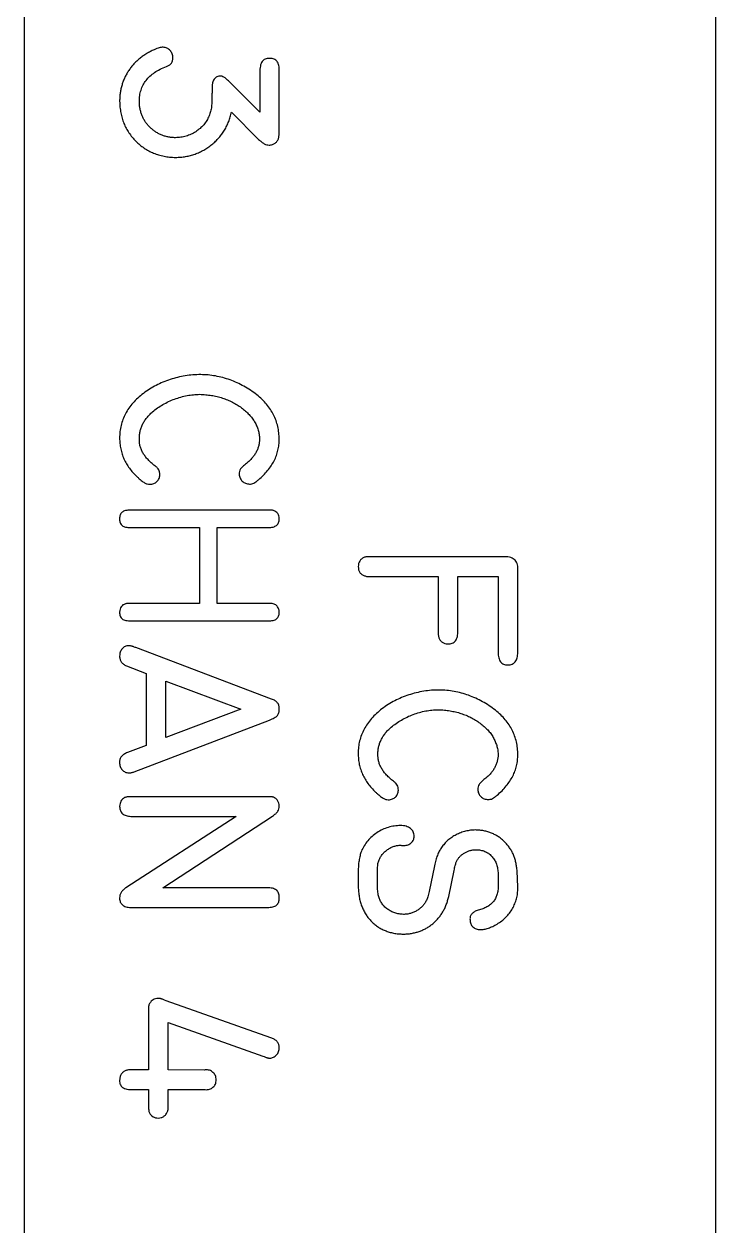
# Model space of a CAD drawing. Header units: inches. Extents: x 118.04 to 118.76, y 248.09 to 252.96.
# Drawn here: x 118.038 to 118.763, y 250.525 to 251.784 of the extents above; entities that cross this region are included whole.
import ezdxf

# ---------------------------------------------------------------- set-up
doc = ezdxf.new("R2010")
doc.units = ezdxf.units.IN
doc.header["$MEASUREMENT"] = 0

msp = doc.modelspace()

# ---------------------------------------------------------------- linework, layer by layer
at = {"color": 7, "linetype": 'Continuous', "lineweight": 25}
for p, q in [((118.0383, 252.9625), (118.0383, 248.0875)), ((118.7633, 248.0875), (118.7633, 252.9625)), ((118.2854, 251.6919), (118.2532, 251.7241)), ((118.2854, 251.7334), (118.2854, 251.6919)), ((118.3057, 251.674), (118.3057, 251.7349)), ((118.2555, 251.6921), (118.2841, 251.6635)), ((118.3057, 251.3494), (118.3057, 251.3494)), ((118.2935, 251.2751), (118.1499, 251.2751)), ((118.1499, 251.2567), (118.2222, 251.2567)), ((118.2222, 251.2567), (118.2222, 251.1773)), ((118.2405, 251.1773), (118.2405, 251.2567)), ((118.2405, 251.2567), (118.2941, 251.2567)), ((118.5417, 251.2262), (118.402, 251.2262)), ((118.5557, 251.1261), (118.5557, 251.2114)), ((118.4019, 251.2055), (118.4722, 251.2055)), ((118.4722, 251.2055), (118.4722, 251.1497)), ((118.4929, 251.1489), (118.4929, 251.2055)), ((118.4929, 251.2055), (118.535, 251.2055)), ((118.535, 251.2055), (118.535, 251.1261)), ((118.2222, 251.1773), (118.1509, 251.1773)), ((118.2951, 251.1773), (118.2405, 251.1773)), ((118.1506, 251.159), (118.2941, 251.159)), ((118.2977, 251.0771), (118.1554, 251.131)), ((118.1455, 251.1118), (118.1663, 251.1038)), ((118.1663, 251.1038), (118.1663, 251.0284)), ((118.187, 251.096), (118.2655, 251.0664)), ((118.187, 251.0367), (118.187, 251.096)), ((118.2655, 251.0664), (118.187, 251.0367)), ((118.1537, 251.0007), (118.2955, 251.0551)), ((118.1663, 251.0284), (118.1468, 251.0211)), ((118.5557, 251.0189), (118.5557, 251.0189)), ((118.2927, 250.9748), (118.1519, 250.9748)), ((118.2606, 250.9542), (118.1451, 250.8794)), ((118.1503, 250.9542), (118.2606, 250.9542)), ((118.1838, 250.8794), (118.2986, 250.9544)), ((118.4345, 250.9236), (118.4365, 250.9236)), ((118.3884, 250.8967), (118.3884, 250.8804)), ((118.4086, 250.8815), (118.4086, 250.8965)), ((118.4684, 250.9025), (118.4627, 250.8755)), ((118.4833, 250.8703), (118.4889, 250.8975)), ((118.5349, 250.8954), (118.5352, 250.8828)), ((118.5557, 250.8805), (118.5549, 250.8967)), ((118.5352, 250.8828), (118.5352, 250.8815)), ((118.5557, 250.879), (118.5557, 250.8805)), ((118.2923, 250.8794), (118.1838, 250.8794)), ((118.1501, 250.8587), (118.2932, 250.8587)), ((118.1873, 250.7609), (118.1854, 250.7617)), ((118.2968, 250.7222), (118.1873, 250.7609)), ((118.1686, 250.7479), (118.1687, 250.6885)), ((118.1893, 250.6885), (118.1893, 250.7381)), ((118.1893, 250.7381), (118.2886, 250.7029)), ((118.2978, 250.7217), (118.2968, 250.7222)), ((118.2886, 250.7029), (118.2899, 250.7024)), ((118.1687, 250.6885), (118.1527, 250.6885)), ((118.2269, 250.6883), (118.1893, 250.6885)), ((118.2282, 250.6885), (118.2269, 250.6883)), ((118.1529, 250.6679), (118.1687, 250.6679)), ((118.1687, 250.6679), (118.1687, 250.6523)), ((118.1893, 250.6513), (118.1893, 250.6679)), ((118.1893, 250.6679), (118.2282, 250.6679))]:
    msp.add_line(p, q, dxfattribs=at)
for points, knots in [([(118.1747, 251.7575), (118.1734, 251.7568), (118.1706, 251.7556), (118.1667, 251.7534), (118.163, 251.751), (118.1595, 251.7484), (118.1563, 251.7456), (118.1533, 251.7426), (118.1506, 251.7393), (118.148, 251.7359), (118.1458, 251.7322), (118.1439, 251.7285), (118.1422, 251.7246), (118.1409, 251.7206), (118.1398, 251.7165), (118.139, 251.7123), (118.1385, 251.7079), (118.1385, 251.7049), (118.1384, 251.7034)], [0, 0, 0, 0, 0.066372, 0.131126, 0.194609, 0.257013, 0.319281, 0.380672, 0.441911, 0.503691, 0.565325, 0.626516, 0.687108, 0.748173, 0.80969, 0.871718, 0.935228, 1, 1, 1, 1]), ([(118.1841, 251.76), (118.1835, 251.76), (118.182, 251.7599), (118.1798, 251.7594), (118.1773, 251.7586), (118.1756, 251.7579), (118.1747, 251.7575)], [0, 0, 0, 0, 0.204989, 0.436088, 0.701761, 1, 1, 1, 1]), ([(118.1942, 251.7489), (118.1942, 251.7497), (118.1941, 251.7511), (118.1935, 251.7532), (118.1926, 251.7551), (118.1913, 251.7568), (118.1898, 251.7582), (118.1881, 251.7592), (118.1862, 251.7598), (118.1848, 251.7599), (118.1841, 251.76)], [0, 0, 0, 0, 0.134303, 0.264024, 0.388474, 0.515124, 0.637611, 0.756377, 0.874168, 1, 1, 1, 1]), ([(118.1874, 251.7399), (118.1885, 251.7403), (118.1904, 251.7411), (118.1928, 251.7432), (118.1941, 251.746), (118.1942, 251.7479), (118.1942, 251.7489)], [0, 0, 0, 0, 0.277953, 0.519991, 0.751402, 1, 1, 1, 1]), ([(118.2957, 251.7484), (118.2949, 251.7484), (118.2932, 251.7484), (118.291, 251.7477), (118.2891, 251.7467), (118.2876, 251.745), (118.2865, 251.7429), (118.2858, 251.7402), (118.2854, 251.737), (118.2854, 251.7346), (118.2854, 251.7334)], [0, 0, 0, 0, 0.124161, 0.231443, 0.330879, 0.429479, 0.537968, 0.66652, 0.821013, 1, 1, 1, 1]), ([(118.3057, 251.7349), (118.3057, 251.736), (118.3057, 251.738), (118.3053, 251.7408), (118.3045, 251.7432), (118.3035, 251.7452), (118.302, 251.7467), (118.3002, 251.7478), (118.2981, 251.7483), (118.2965, 251.7484), (118.2957, 251.7484)], [0, 0, 0, 0, 0.16639, 0.31094, 0.439521, 0.553244, 0.658404, 0.763967, 0.875408, 1, 1, 1, 1]), ([(118.1591, 251.7032), (118.1592, 251.7053), (118.1593, 251.7093), (118.1607, 251.7152), (118.1629, 251.7206), (118.1661, 251.7255), (118.1702, 251.7298), (118.1751, 251.7338), (118.1809, 251.7372), (118.1852, 251.739), (118.1874, 251.7399)], [0, 0, 0, 0, 0.126271, 0.245064, 0.360896, 0.475828, 0.594996, 0.719956, 0.854168, 1, 1, 1, 1]), ([(118.2368, 251.7256), (118.2365, 251.725), (118.2359, 251.7238), (118.2356, 251.7219), (118.2354, 251.72), (118.2353, 251.7182), (118.2352, 251.716), (118.2353, 251.7144), (118.2353, 251.7135)], [0, 0, 0, 0, 0.147245, 0.337984, 0.460131, 0.611469, 0.789476, 1, 1, 1, 1]), ([(118.2433, 251.7298), (118.2427, 251.7298), (118.2413, 251.7297), (118.2395, 251.7288), (118.2379, 251.7274), (118.2372, 251.7262), (118.2368, 251.7256)], [0, 0, 0, 0, 0.2456975, 0.4791175, 0.7265586, 1, 1, 1, 1]), ([(118.2532, 251.7241), (118.2527, 251.7246), (118.2517, 251.7255), (118.2503, 251.7269), (118.249, 251.7278), (118.2475, 251.7289), (118.2456, 251.7297), (118.2441, 251.7298), (118.2433, 251.7298)], [0, 0, 0, 0, 0.187862, 0.351669, 0.490553, 0.608682, 0.8105, 1, 1, 1, 1]), ([(118.2353, 251.7135), (118.2352, 251.7119), (118.2352, 251.7089), (118.2352, 251.7046), (118.235, 251.701), (118.2347, 251.6972), (118.2339, 251.6928), (118.2328, 251.6897), (118.2322, 251.6881)], [0, 0, 0, 0, 0.189348, 0.35328, 0.493424, 0.608304, 0.807863, 1, 1, 1, 1]), ([(118.1384, 251.7034), (118.1385, 251.7014), (118.1387, 251.6973), (118.1396, 251.6914), (118.141, 251.6857), (118.1428, 251.6803), (118.1452, 251.6752), (118.1481, 251.6704), (118.1515, 251.6658), (118.1553, 251.6616), (118.1595, 251.6578), (118.1641, 251.6543), (118.1689, 251.6515), (118.174, 251.649), (118.1793, 251.6472), (118.185, 251.6458), (118.1909, 251.6449), (118.195, 251.6447), (118.197, 251.6446)], [0, 0, 0, 0, 0.067023, 0.131454, 0.194242, 0.25583, 0.316557, 0.37708, 0.438143, 0.500256, 0.562369, 0.623351, 0.683874, 0.744412, 0.805758, 0.868546, 0.932977, 1, 1, 1, 1]), ([(118.1968, 251.6653), (118.1955, 251.6653), (118.1929, 251.6654), (118.1891, 251.6661), (118.1854, 251.6669), (118.182, 251.6682), (118.1787, 251.6697), (118.1757, 251.6716), (118.1727, 251.6738), (118.17, 251.6763), (118.1675, 251.679), (118.1653, 251.6819), (118.1635, 251.6851), (118.1619, 251.6883), (118.1607, 251.6918), (118.1599, 251.6955), (118.1592, 251.6993), (118.1591, 251.7019), (118.1591, 251.7032)], [0, 0, 0, 0, 0.066789, 0.130527, 0.193412, 0.254536, 0.315268, 0.375678, 0.437317, 0.499634, 0.561993, 0.623142, 0.683756, 0.744487, 0.805983, 0.868868, 0.933211, 1, 1, 1, 1]), ([(118.2322, 251.6881), (118.2314, 251.6865), (118.2299, 251.6832), (118.2266, 251.6787), (118.2227, 251.6748), (118.2183, 251.6715), (118.2134, 251.6687), (118.2081, 251.6668), (118.2025, 251.6655), (118.1987, 251.6653), (118.1968, 251.6653)], [0, 0, 0, 0, 0.123584, 0.245541, 0.367741, 0.492946, 0.619545, 0.743858, 0.870025, 1, 1, 1, 1]), ([(118.197, 251.6446), (118.1988, 251.6447), (118.2024, 251.6448), (118.2076, 251.6455), (118.2126, 251.6466), (118.2175, 251.6481), (118.2221, 251.65), (118.2267, 251.6523), (118.231, 251.655), (118.2351, 251.6581), (118.239, 251.6615), (118.2425, 251.6652), (118.2456, 251.6691), (118.2484, 251.6732), (118.2508, 251.6776), (118.2528, 251.6822), (118.2544, 251.6871), (118.2551, 251.6904), (118.2555, 251.6921)], [0, 0, 0, 0, 0.065593, 0.129867, 0.192886, 0.254897, 0.316454, 0.378424, 0.440861, 0.504219, 0.567677, 0.629763, 0.690927, 0.751355, 0.812161, 0.873825, 0.936242, 1, 1, 1, 1]), ([(118.305, 251.6648), (118.3051, 251.6653), (118.3053, 251.6664), (118.3055, 251.6678), (118.3056, 251.6692), (118.3056, 251.6706), (118.3057, 251.6722), (118.3057, 251.6734), (118.3057, 251.674)], [0, 0, 0, 0, 0.174559, 0.3595009, 0.4729642, 0.6174374, 0.7931274, 1, 1, 1, 1]), ([(118.2841, 251.6635), (118.2851, 251.6626), (118.2869, 251.6609), (118.2898, 251.659), (118.2924, 251.6577), (118.2942, 251.6576), (118.295, 251.6575)], [0, 0, 0, 0, 0.31608, 0.583655, 0.807403, 1, 1, 1, 1]), ([(118.295, 251.6575), (118.2956, 251.6575), (118.2968, 251.6576), (118.2985, 251.6581), (118.3, 251.6587), (118.3014, 251.6596), (118.3027, 251.6607), (118.3037, 251.6619), (118.3045, 251.6633), (118.3048, 251.6643), (118.305, 251.6648)], [0, 0, 0, 0, 0.135394, 0.266317, 0.39216, 0.519738, 0.644613, 0.7638, 0.88235, 1, 1, 1, 1]), ([(118.2234, 251.417), (118.2206, 251.417), (118.2152, 251.4169), (118.2071, 251.4158), (118.1991, 251.4143), (118.1914, 251.412), (118.1838, 251.4092), (118.1766, 251.4059), (118.1697, 251.402), (118.1655, 251.3989), (118.1633, 251.3974)], [0, 0, 0, 0, 0.127967, 0.254496, 0.380212, 0.506112, 0.631069, 0.754595, 0.877264, 1, 1, 1, 1]), ([(118.2822, 251.3959), (118.28, 251.3975), (118.2757, 251.4007), (118.2688, 251.4049), (118.2616, 251.4085), (118.2542, 251.4116), (118.2466, 251.414), (118.2389, 251.4157), (118.2312, 251.4168), (118.226, 251.417), (118.2234, 251.417)], [0, 0, 0, 0, 0.1281105, 0.2552889, 0.3812477, 0.5070703, 0.6317398, 0.7553642, 0.877608, 1, 1, 1, 1]), ([(118.1633, 251.3974), (118.1613, 251.3957), (118.1575, 251.3926), (118.1524, 251.3874), (118.148, 251.3819), (118.1445, 251.3761), (118.1417, 251.3701), (118.1398, 251.3638), (118.1386, 251.3573), (118.1385, 251.3529), (118.1384, 251.3506)], [0, 0, 0, 0, 0.139278, 0.27153, 0.397654, 0.519268, 0.638444, 0.757385, 0.876903, 1, 1, 1, 1]), ([(118.1729, 251.378), (118.1746, 251.3794), (118.1781, 251.3822), (118.1837, 251.3857), (118.1897, 251.3889), (118.196, 251.3915), (118.2025, 251.3936), (118.2091, 251.3952), (118.2157, 251.3961), (118.2201, 251.3963), (118.2224, 251.3964)], [0, 0, 0, 0, 0.123417, 0.246338, 0.371618, 0.499274, 0.627214, 0.753073, 0.876687, 1, 1, 1, 1]), ([(118.2224, 251.3964), (118.2245, 251.3963), (118.2286, 251.3961), (118.2346, 251.3953), (118.2405, 251.3942), (118.2461, 251.3926), (118.2515, 251.3906), (118.2566, 251.3883), (118.2615, 251.3855), (118.2661, 251.3824), (118.2703, 251.3789), (118.2741, 251.3753), (118.2773, 251.3715), (118.28, 251.3675), (118.282, 251.3633), (118.2836, 251.359), (118.2847, 251.3545), (118.2849, 251.3514), (118.285, 251.3499)], [0, 0, 0, 0, 0.073666, 0.144796, 0.214161, 0.282131, 0.348705, 0.414322, 0.47981, 0.545603, 0.609672, 0.670699, 0.72834, 0.784109, 0.838291, 0.891681, 0.945306, 1, 1, 1, 1]), ([(118.3057, 251.3494), (118.3056, 251.3516), (118.3054, 251.3561), (118.3043, 251.3627), (118.3024, 251.3689), (118.2999, 251.375), (118.2965, 251.3807), (118.2925, 251.3861), (118.2877, 251.3912), (118.2841, 251.3943), (118.2822, 251.3959)], [0, 0, 0, 0, 0.125974, 0.248273, 0.369161, 0.489316, 0.611013, 0.735673, 0.864409, 1, 1, 1, 1]), ([(118.1591, 251.3494), (118.1591, 251.3507), (118.1591, 251.3534), (118.1598, 251.3574), (118.1608, 251.3612), (118.1624, 251.3649), (118.1643, 251.3684), (118.1668, 251.3718), (118.1696, 251.375), (118.1718, 251.377), (118.1729, 251.378)], [0, 0, 0, 0, 0.123712, 0.244398, 0.364644, 0.484372, 0.606921, 0.731908, 0.862543, 1, 1, 1, 1]), ([(118.1384, 251.3506), (118.1385, 251.3487), (118.1386, 251.3448), (118.1395, 251.3392), (118.1409, 251.3338), (118.1429, 251.3286), (118.1455, 251.3236), (118.1486, 251.3189), (118.1523, 251.3143), (118.1551, 251.3116), (118.1566, 251.3102)], [0, 0, 0, 0, 0.126835, 0.251006, 0.373148, 0.493438, 0.616007, 0.740189, 0.867603, 1, 1, 1, 1]), ([(118.1754, 251.3215), (118.1741, 251.3225), (118.1716, 251.3245), (118.1682, 251.3278), (118.1653, 251.3312), (118.163, 251.3346), (118.1611, 251.3382), (118.1599, 251.3418), (118.1591, 251.3456), (118.1591, 251.3481), (118.1591, 251.3494)], [0, 0, 0, 0, 0.1498637, 0.2898608, 0.4211626, 0.5441775, 0.6617348, 0.7759909, 0.8873686, 1, 1, 1, 1]), ([(118.285, 251.3499), (118.285, 251.3486), (118.2849, 251.3462), (118.2842, 251.3427), (118.2832, 251.3392), (118.2816, 251.3359), (118.2797, 251.3327), (118.2773, 251.3297), (118.2745, 251.3267), (118.2723, 251.3249), (118.2712, 251.324)], [0, 0, 0, 0, 0.1198871, 0.2379505, 0.3556739, 0.4756147, 0.5975274, 0.7246333, 0.858377, 1, 1, 1, 1]), ([(118.284, 251.3069), (118.2857, 251.3084), (118.2891, 251.3114), (118.2935, 251.3164), (118.2973, 251.3214), (118.3004, 251.3267), (118.3028, 251.3321), (118.3044, 251.3377), (118.3055, 251.3435), (118.3056, 251.3474), (118.3057, 251.3494)], [0, 0, 0, 0, 0.140976, 0.274751, 0.402411, 0.525426, 0.644705, 0.762596, 0.880275, 1, 1, 1, 1]), ([(118.1805, 251.3122), (118.1805, 251.3131), (118.1804, 251.3149), (118.1795, 251.3175), (118.1778, 251.3196), (118.1763, 251.3208), (118.1754, 251.3215)], [0, 0, 0, 0, 0.259798, 0.482573, 0.716463, 1, 1, 1, 1]), ([(118.2712, 251.324), (118.2705, 251.3234), (118.2692, 251.3224), (118.2675, 251.3209), (118.2662, 251.3196), (118.2649, 251.3179), (118.2638, 251.3156), (118.2638, 251.3137), (118.2638, 251.3127)], [0, 0, 0, 0, 0.1862, 0.34419, 0.480176, 0.589918, 0.786206, 1, 1, 1, 1]), ([(118.1566, 251.3102), (118.1573, 251.3094), (118.1588, 251.3081), (118.1609, 251.3063), (118.1627, 251.3049), (118.1648, 251.3035), (118.1671, 251.3023), (118.169, 251.3022), (118.1699, 251.3021)], [0, 0, 0, 0, 0.200338, 0.371881, 0.518403, 0.638668, 0.833777, 1, 1, 1, 1]), ([(118.1699, 251.3021), (118.1707, 251.3021), (118.1721, 251.3022), (118.1742, 251.3028), (118.176, 251.3037), (118.1776, 251.3049), (118.1789, 251.3064), (118.1798, 251.3081), (118.1804, 251.3101), (118.1804, 251.3114), (118.1805, 251.3122)], [0, 0, 0, 0, 0.140867, 0.2699122, 0.3923576, 0.5112513, 0.6312442, 0.7497413, 0.8702082, 1, 1, 1, 1]), ([(118.2638, 251.3127), (118.2638, 251.312), (118.2639, 251.3106), (118.2646, 251.3086), (118.2656, 251.3068), (118.2669, 251.3053), (118.2685, 251.304), (118.2704, 251.3031), (118.2724, 251.3025), (118.2738, 251.3024), (118.2745, 251.3023)], [0, 0, 0, 0, 0.128503, 0.250933, 0.372072, 0.496851, 0.620519, 0.743481, 0.867365, 1, 1, 1, 1]), ([(118.2745, 251.3023), (118.2753, 251.3024), (118.2768, 251.3024), (118.2792, 251.3033), (118.2815, 251.3048), (118.2831, 251.3061), (118.284, 251.3069)], [0, 0, 0, 0, 0.217331, 0.424758, 0.675269, 1, 1, 1, 1]), ([(118.1499, 251.2751), (118.149, 251.275), (118.1472, 251.275), (118.1448, 251.2746), (118.1427, 251.2739), (118.141, 251.2729), (118.1398, 251.2715), (118.1389, 251.2699), (118.1384, 251.2679), (118.1384, 251.2665), (118.1384, 251.2657)], [0, 0, 0, 0, 0.162548, 0.30485, 0.431316, 0.542234, 0.647546, 0.754139, 0.870198, 1, 1, 1, 1]), ([(118.2998, 251.2745), (118.2994, 251.2747), (118.2986, 251.2749), (118.2973, 251.275), (118.2956, 251.2751), (118.2943, 251.2751), (118.2935, 251.2751)], [0, 0, 0, 0, 0.195991, 0.38213, 0.624825, 1, 1, 1, 1]), ([(118.3057, 251.266), (118.3056, 251.267), (118.3054, 251.2689), (118.3042, 251.2715), (118.3023, 251.2735), (118.3006, 251.2742), (118.2998, 251.2745)], [0, 0, 0, 0, 0.275603, 0.514811, 0.74911, 1, 1, 1, 1]), ([(118.1384, 251.2657), (118.1384, 251.265), (118.1384, 251.2637), (118.1389, 251.2618), (118.1398, 251.2601), (118.1411, 251.2588), (118.1427, 251.2578), (118.1448, 251.2572), (118.1472, 251.2568), (118.149, 251.2567), (118.1499, 251.2567)], [0, 0, 0, 0, 0.127384, 0.240951, 0.347211, 0.452502, 0.563896, 0.691499, 0.835879, 1, 1, 1, 1]), ([(118.2941, 251.2567), (118.295, 251.2568), (118.2967, 251.2568), (118.2991, 251.2572), (118.3012, 251.258), (118.3028, 251.259), (118.3042, 251.2604), (118.3051, 251.262), (118.3056, 251.2639), (118.3056, 251.2653), (118.3057, 251.266)], [0, 0, 0, 0, 0.161263, 0.305132, 0.431394, 0.545061, 0.651217, 0.75975, 0.873174, 1, 1, 1, 1]), ([(118.3943, 251.2254), (118.3934, 251.2249), (118.3918, 251.224), (118.3899, 251.2217), (118.3887, 251.2189), (118.3885, 251.2169), (118.3884, 251.2159)], [0, 0, 0, 0, 0.250903, 0.48689, 0.729329, 1, 1, 1, 1]), ([(118.402, 251.2262), (118.401, 251.2262), (118.3993, 251.2261), (118.3972, 251.2261), (118.3957, 251.2259), (118.3948, 251.2256), (118.3943, 251.2254)], [0, 0, 0, 0, 0.3837951, 0.6325965, 0.8130639, 1, 1, 1, 1]), ([(118.5557, 251.2114), (118.5558, 251.2126), (118.5559, 251.2147), (118.5554, 251.2178), (118.5544, 251.2204), (118.5529, 251.2226), (118.5508, 251.2242), (118.5482, 251.2254), (118.5451, 251.2261), (118.5429, 251.2261), (118.5417, 251.2262)], [0, 0, 0, 0, 0.144577, 0.272826, 0.385389, 0.493818, 0.602537, 0.718646, 0.850117, 1, 1, 1, 1]), ([(118.3884, 251.2159), (118.3885, 251.2148), (118.3887, 251.2126), (118.3898, 251.2101), (118.3911, 251.2085), (118.3923, 251.2075), (118.3936, 251.2067), (118.3946, 251.2064), (118.3951, 251.2063)], [0, 0, 0, 0, 0.26078, 0.512489, 0.636112, 0.755303, 0.87614, 1, 1, 1, 1]), ([(118.3951, 251.2063), (118.3955, 251.2061), (118.3963, 251.2058), (118.3977, 251.2055), (118.3996, 251.2055), (118.4011, 251.2055), (118.4019, 251.2055)], [0, 0, 0, 0, 0.188159, 0.368333, 0.619043, 1, 1, 1, 1]), ([(118.1445, 251.1768), (118.1436, 251.1765), (118.1419, 251.1759), (118.1399, 251.1739), (118.1387, 251.1713), (118.1385, 251.1693), (118.1384, 251.1682)], [0, 0, 0, 0, 0.248744, 0.478059, 0.72074, 1, 1, 1, 1]), ([(118.1509, 251.1773), (118.15, 251.1773), (118.1487, 251.1773), (118.1469, 251.1773), (118.1456, 251.1771), (118.1449, 251.1769), (118.1445, 251.1768)], [0, 0, 0, 0, 0.397951, 0.647348, 0.818719, 1, 1, 1, 1]), ([(118.3057, 251.168), (118.3056, 251.1687), (118.3055, 251.1701), (118.305, 251.172), (118.304, 251.1737), (118.3028, 251.1751), (118.3012, 251.1763), (118.2994, 251.1771), (118.2973, 251.1774), (118.2959, 251.1773), (118.2951, 251.1773)], [0, 0, 0, 0, 0.13216, 0.252648, 0.371311, 0.491779, 0.611926, 0.732755, 0.859457, 1, 1, 1, 1]), ([(118.1384, 251.1682), (118.1384, 251.1675), (118.1385, 251.166), (118.1389, 251.164), (118.1398, 251.1623), (118.1411, 251.161), (118.1429, 251.16), (118.1451, 251.1594), (118.1477, 251.159), (118.1496, 251.159), (118.1506, 251.159)], [0, 0, 0, 0, 0.128851, 0.242222, 0.34632, 0.445918, 0.553771, 0.677727, 0.826395, 1, 1, 1, 1]), ([(118.2941, 251.159), (118.295, 251.159), (118.2967, 251.159), (118.2992, 251.1594), (118.3012, 251.1601), (118.303, 251.161), (118.3042, 251.1624), (118.3051, 251.164), (118.3057, 251.1659), (118.3057, 251.1673), (118.3057, 251.168)], [0, 0, 0, 0, 0.163459, 0.307206, 0.43425, 0.54884, 0.65367, 0.759464, 0.873083, 1, 1, 1, 1]), ([(118.4722, 251.1497), (118.4722, 251.1487), (118.4722, 251.1469), (118.4723, 251.1445), (118.4726, 251.1428), (118.4728, 251.1419), (118.4729, 251.1414)], [0, 0, 0, 0, 0.380273, 0.645893, 0.834543, 1, 1, 1, 1]), ([(118.4824, 251.1349), (118.4832, 251.1349), (118.4848, 251.1349), (118.487, 251.1355), (118.4889, 251.1366), (118.4905, 251.1382), (118.4916, 251.1403), (118.4924, 251.1428), (118.4928, 251.1457), (118.4929, 251.1478), (118.4929, 251.1489)], [0, 0, 0, 0, 0.124678, 0.235438, 0.340623, 0.446501, 0.558822, 0.687748, 0.833953, 1, 1, 1, 1]), ([(118.148, 251.133), (118.1473, 251.1329), (118.146, 251.1328), (118.1441, 251.1322), (118.1424, 251.1311), (118.141, 251.1298), (118.1399, 251.1281), (118.139, 251.1263), (118.1385, 251.1243), (118.1385, 251.1229), (118.1384, 251.1222)], [0, 0, 0, 0, 0.127972, 0.249873, 0.368135, 0.490036, 0.615246, 0.737041, 0.865734, 1, 1, 1, 1]), ([(118.1554, 251.131), (118.1549, 251.1312), (118.1539, 251.1315), (118.1526, 251.132), (118.1516, 251.1323), (118.1505, 251.1327), (118.1493, 251.1329), (118.1484, 251.133), (118.148, 251.133)], [0, 0, 0, 0, 0.2188741, 0.3938746, 0.5406801, 0.6488911, 0.8263227, 1, 1, 1, 1]), ([(118.4729, 251.1414), (118.4734, 251.1404), (118.4742, 251.1386), (118.4764, 251.1365), (118.4792, 251.1352), (118.4813, 251.135), (118.4824, 251.1349)], [0, 0, 0, 0, 0.254748, 0.489697, 0.729831, 1, 1, 1, 1]), ([(118.1384, 251.1222), (118.1384, 251.1216), (118.1384, 251.1205), (118.1388, 251.1188), (118.1393, 251.1173), (118.1401, 251.116), (118.1411, 251.1147), (118.1424, 251.1136), (118.1438, 251.1126), (118.1449, 251.1121), (118.1455, 251.1118)], [0, 0, 0, 0, 0.130371, 0.252246, 0.37072, 0.486173, 0.603992, 0.72704, 0.858003, 1, 1, 1, 1]), ([(118.535, 251.1261), (118.535, 251.125), (118.535, 251.1231), (118.5356, 251.1204), (118.5363, 251.118), (118.5375, 251.1161), (118.539, 251.1146), (118.5408, 251.1136), (118.543, 251.1128), (118.5445, 251.1128), (118.5453, 251.1128)], [0, 0, 0, 0, 0.1624536, 0.3050075, 0.4313173, 0.5442859, 0.652707, 0.7595302, 0.8726731, 1, 1, 1, 1]), ([(118.5453, 251.1128), (118.5461, 251.1128), (118.5477, 251.1129), (118.5498, 251.1136), (118.5516, 251.1147), (118.5531, 251.1162), (118.5543, 251.1181), (118.555, 251.1204), (118.5555, 251.1231), (118.5556, 251.125), (118.5557, 251.1261)], [0, 0, 0, 0, 0.1247812, 0.2394606, 0.3481377, 0.4561087, 0.5700231, 0.6973905, 0.8392629, 1, 1, 1, 1]), ([(118.4734, 251.0865), (118.4706, 251.0865), (118.4652, 251.0864), (118.4571, 251.0853), (118.4491, 251.0838), (118.4414, 251.0815), (118.4338, 251.0787), (118.4266, 251.0754), (118.4197, 251.0715), (118.4155, 251.0684), (118.4133, 251.0669)], [0, 0, 0, 0, 0.127967, 0.254496, 0.380212, 0.506112, 0.631069, 0.754595, 0.877264, 1, 1, 1, 1]), ([(118.5322, 251.0654), (118.53, 251.067), (118.5257, 251.0702), (118.5188, 251.0744), (118.5116, 251.078), (118.5042, 251.0811), (118.4966, 251.0835), (118.4889, 251.0852), (118.4812, 251.0863), (118.476, 251.0865), (118.4734, 251.0865)], [0, 0, 0, 0, 0.1281105, 0.2552889, 0.3812477, 0.5070703, 0.6317398, 0.7553642, 0.877608, 1, 1, 1, 1]), ([(118.3057, 251.0669), (118.3057, 251.0674), (118.3057, 251.0685), (118.3054, 251.0701), (118.3048, 251.0716), (118.304, 251.073), (118.3028, 251.0742), (118.3014, 251.0754), (118.2997, 251.0763), (118.2984, 251.0769), (118.2977, 251.0771)], [0, 0, 0, 0, 0.1216, 0.234761, 0.346222, 0.458938, 0.577979, 0.706875, 0.847112, 1, 1, 1, 1]), ([(118.2955, 251.0551), (118.2964, 251.0554), (118.2982, 251.0561), (118.3004, 251.0574), (118.3023, 251.0585), (118.3037, 251.0598), (118.3047, 251.0613), (118.3053, 251.063), (118.3057, 251.0648), (118.3057, 251.0662), (118.3057, 251.0669)], [0, 0, 0, 0, 0.17756, 0.330545, 0.458567, 0.565864, 0.664258, 0.767056, 0.878117, 1, 1, 1, 1]), ([(118.4133, 251.0669), (118.4113, 251.0652), (118.4075, 251.0621), (118.4024, 251.0569), (118.398, 251.0514), (118.3945, 251.0456), (118.3917, 251.0396), (118.3898, 251.0333), (118.3886, 251.0268), (118.3885, 251.0224), (118.3884, 251.0201)], [0, 0, 0, 0, 0.139278, 0.27153, 0.397654, 0.519268, 0.638444, 0.757385, 0.876903, 1, 1, 1, 1]), ([(118.4229, 251.0475), (118.4246, 251.0489), (118.4281, 251.0517), (118.4337, 251.0552), (118.4397, 251.0584), (118.446, 251.061), (118.4525, 251.0631), (118.4591, 251.0647), (118.4657, 251.0656), (118.4701, 251.0658), (118.4724, 251.0659)], [0, 0, 0, 0, 0.123417, 0.246338, 0.371618, 0.499274, 0.627214, 0.753073, 0.876687, 1, 1, 1, 1]), ([(118.4724, 251.0659), (118.4745, 251.0658), (118.4786, 251.0656), (118.4846, 251.0648), (118.4905, 251.0637), (118.4961, 251.0621), (118.5015, 251.0601), (118.5066, 251.0578), (118.5115, 251.055), (118.5161, 251.0519), (118.5203, 251.0484), (118.5241, 251.0448), (118.5273, 251.041), (118.53, 251.037), (118.532, 251.0328), (118.5336, 251.0285), (118.5347, 251.024), (118.5349, 251.0209), (118.535, 251.0194)], [0, 0, 0, 0, 0.073666, 0.144796, 0.214161, 0.282131, 0.348705, 0.414322, 0.47981, 0.545603, 0.609672, 0.670699, 0.72834, 0.784109, 0.838291, 0.891681, 0.945306, 1, 1, 1, 1]), ([(118.5557, 251.0189), (118.5556, 251.0211), (118.5554, 251.0256), (118.5543, 251.0322), (118.5524, 251.0384), (118.5499, 251.0445), (118.5465, 251.0502), (118.5425, 251.0556), (118.5377, 251.0607), (118.5341, 251.0638), (118.5322, 251.0654)], [0, 0, 0, 0, 0.125974, 0.248273, 0.369161, 0.489316, 0.611013, 0.735673, 0.864409, 1, 1, 1, 1]), ([(118.4091, 251.0189), (118.4091, 251.0202), (118.4091, 251.0229), (118.4098, 251.0269), (118.4108, 251.0307), (118.4124, 251.0344), (118.4143, 251.0379), (118.4168, 251.0413), (118.4196, 251.0445), (118.4218, 251.0465), (118.4229, 251.0475)], [0, 0, 0, 0, 0.123712, 0.244398, 0.364644, 0.484372, 0.606921, 0.731908, 0.862543, 1, 1, 1, 1]), ([(118.1468, 251.0211), (118.146, 251.0208), (118.1447, 251.0203), (118.143, 251.0192), (118.1414, 251.0181), (118.1403, 251.0168), (118.1393, 251.0154), (118.1387, 251.0139), (118.1384, 251.0123), (118.1384, 251.0111), (118.1384, 251.0106)], [0, 0, 0, 0, 0.156558, 0.295639, 0.424285, 0.542978, 0.656822, 0.767909, 0.879838, 1, 1, 1, 1]), ([(118.3884, 251.0201), (118.3885, 251.0182), (118.3886, 251.0143), (118.3895, 251.0087), (118.3909, 251.0033), (118.3929, 250.9981), (118.3955, 250.9931), (118.3986, 250.9884), (118.4023, 250.9838), (118.4051, 250.9811), (118.4066, 250.9797)], [0, 0, 0, 0, 0.126835, 0.251006, 0.373148, 0.493438, 0.616007, 0.740189, 0.867603, 1, 1, 1, 1]), ([(118.4254, 250.991), (118.4241, 250.992), (118.4216, 250.994), (118.4182, 250.9973), (118.4153, 251.0007), (118.413, 251.0041), (118.4111, 251.0077), (118.4099, 251.0113), (118.4091, 251.0151), (118.4091, 251.0176), (118.4091, 251.0189)], [0, 0, 0, 0, 0.1498637, 0.2898608, 0.4211626, 0.5441775, 0.6617348, 0.7759909, 0.8873686, 1, 1, 1, 1]), ([(118.535, 251.0194), (118.535, 251.0181), (118.5349, 251.0157), (118.5342, 251.0122), (118.5332, 251.0087), (118.5316, 251.0054), (118.5297, 251.0022), (118.5273, 250.9992), (118.5245, 250.9962), (118.5223, 250.9944), (118.5212, 250.9935)], [0, 0, 0, 0, 0.1198871, 0.2379505, 0.3556739, 0.4756147, 0.5975274, 0.7246333, 0.858377, 1, 1, 1, 1]), ([(118.534, 250.9764), (118.5357, 250.9779), (118.5391, 250.9809), (118.5435, 250.9859), (118.5473, 250.9909), (118.5504, 250.9962), (118.5528, 251.0016), (118.5544, 251.0072), (118.5555, 251.013), (118.5556, 251.0169), (118.5557, 251.0189)], [0, 0, 0, 0, 0.140976, 0.274751, 0.402411, 0.525426, 0.644705, 0.762596, 0.880275, 1, 1, 1, 1]), ([(118.1384, 251.0106), (118.1384, 251.0098), (118.1385, 251.0084), (118.1391, 251.0064), (118.1399, 251.0046), (118.1411, 251.0029), (118.1425, 251.0016), (118.1442, 251.0005), (118.146, 250.9999), (118.1473, 250.9998), (118.148, 250.9997)], [0, 0, 0, 0, 0.134406, 0.263812, 0.388741, 0.514081, 0.63611, 0.756416, 0.874147, 1, 1, 1, 1]), ([(118.148, 250.9997), (118.1484, 250.9998), (118.1494, 250.9998), (118.1508, 251), (118.1523, 251.0003), (118.1533, 251.0006), (118.1537, 251.0007)], [0, 0, 0, 0, 0.225997, 0.491418, 0.766256, 1, 1, 1, 1]), ([(118.5212, 250.9935), (118.5205, 250.9929), (118.5192, 250.9919), (118.5175, 250.9904), (118.5162, 250.9891), (118.5149, 250.9874), (118.5138, 250.9851), (118.5138, 250.9832), (118.5138, 250.9822)], [0, 0, 0, 0, 0.1862, 0.34419, 0.480176, 0.589918, 0.786206, 1, 1, 1, 1]), ([(118.4199, 250.9716), (118.4207, 250.9716), (118.4221, 250.9717), (118.4242, 250.9723), (118.426, 250.9732), (118.4276, 250.9744), (118.4289, 250.9759), (118.4298, 250.9776), (118.4304, 250.9796), (118.4304, 250.9809), (118.4305, 250.9817)], [0, 0, 0, 0, 0.140867, 0.2699122, 0.3923576, 0.5112513, 0.6312442, 0.7497413, 0.8702082, 1, 1, 1, 1]), ([(118.4305, 250.9817), (118.4305, 250.9826), (118.4304, 250.9844), (118.4295, 250.987), (118.4278, 250.9891), (118.4263, 250.9903), (118.4254, 250.991)], [0, 0, 0, 0, 0.259798, 0.482573, 0.716463, 1, 1, 1, 1]), ([(118.5138, 250.9822), (118.5138, 250.9815), (118.5139, 250.9801), (118.5146, 250.9781), (118.5156, 250.9763), (118.5169, 250.9748), (118.5185, 250.9735), (118.5204, 250.9726), (118.5224, 250.972), (118.5238, 250.9719), (118.5245, 250.9718)], [0, 0, 0, 0, 0.128503, 0.250933, 0.372072, 0.496851, 0.620519, 0.743481, 0.867365, 1, 1, 1, 1]), ([(118.1435, 250.9738), (118.1428, 250.9733), (118.1413, 250.9723), (118.1397, 250.9701), (118.1387, 250.9675), (118.1385, 250.9656), (118.1384, 250.9646)], [0, 0, 0, 0, 0.247683, 0.484068, 0.729372, 1, 1, 1, 1]), ([(118.1519, 250.9748), (118.1508, 250.9748), (118.149, 250.9748), (118.1466, 250.9747), (118.1449, 250.9743), (118.144, 250.974), (118.1435, 250.9738)], [0, 0, 0, 0, 0.379113, 0.640589, 0.832457, 1, 1, 1, 1]), ([(118.2996, 250.9743), (118.2992, 250.9744), (118.2984, 250.9746), (118.2971, 250.9748), (118.2952, 250.9748), (118.2936, 250.9748), (118.2927, 250.9748)], [0, 0, 0, 0, 0.16399, 0.339564, 0.598586, 1, 1, 1, 1]), ([(118.3057, 250.9651), (118.3056, 250.9661), (118.3054, 250.9681), (118.304, 250.9708), (118.3022, 250.9732), (118.3004, 250.9739), (118.2996, 250.9743)], [0, 0, 0, 0, 0.257226, 0.515442, 0.763924, 1, 1, 1, 1]), ([(118.4066, 250.9797), (118.4073, 250.9789), (118.4088, 250.9776), (118.4109, 250.9758), (118.4127, 250.9744), (118.4148, 250.973), (118.4171, 250.9718), (118.419, 250.9717), (118.4199, 250.9716)], [0, 0, 0, 0, 0.200338, 0.371881, 0.518403, 0.638668, 0.833777, 1, 1, 1, 1]), ([(118.5245, 250.9718), (118.5253, 250.9719), (118.5268, 250.9719), (118.5292, 250.9728), (118.5315, 250.9743), (118.5331, 250.9756), (118.534, 250.9764)], [0, 0, 0, 0, 0.217331, 0.424758, 0.675269, 1, 1, 1, 1]), ([(118.1384, 250.9646), (118.1385, 250.9638), (118.1385, 250.9623), (118.1391, 250.9602), (118.1401, 250.9584), (118.1414, 250.9569), (118.1432, 250.9557), (118.1452, 250.9549), (118.1477, 250.9543), (118.1494, 250.9542), (118.1503, 250.9542)], [0, 0, 0, 0, 0.132282, 0.252257, 0.362882, 0.471937, 0.585493, 0.708175, 0.845335, 1, 1, 1, 1]), ([(118.2986, 250.9544), (118.2992, 250.9548), (118.3004, 250.9557), (118.3019, 250.9569), (118.3032, 250.9582), (118.3044, 250.9599), (118.3055, 250.9621), (118.3056, 250.9641), (118.3057, 250.9651)], [0, 0, 0, 0, 0.167902, 0.319224, 0.450889, 0.566381, 0.780093, 1, 1, 1, 1]), ([(118.4327, 250.9446), (118.4305, 250.9444), (118.4262, 250.9442), (118.4198, 250.9428), (118.4137, 250.9404), (118.408, 250.9372), (118.4028, 250.9333), (118.3983, 250.9287), (118.3945, 250.9235), (118.3926, 250.9196), (118.3917, 250.9176)], [0, 0, 0, 0, 0.127241, 0.252168, 0.376156, 0.50286, 0.628406, 0.751767, 0.874665, 1, 1, 1, 1]), ([(118.4471, 250.9334), (118.447, 250.9342), (118.4469, 250.9357), (118.4461, 250.938), (118.4449, 250.9399), (118.4431, 250.9416), (118.441, 250.9429), (118.4385, 250.9439), (118.4357, 250.9444), (118.4338, 250.9445), (118.4327, 250.9446)], [0, 0, 0, 0, 0.118909, 0.232606, 0.342759, 0.45914, 0.581235, 0.710433, 0.847594, 1, 1, 1, 1]), ([(118.4365, 250.9236), (118.4373, 250.9237), (118.4387, 250.9238), (118.4407, 250.9243), (118.4425, 250.9252), (118.4441, 250.9264), (118.4454, 250.9279), (118.4463, 250.9295), (118.4469, 250.9314), (118.447, 250.9327), (118.4471, 250.9334)], [0, 0, 0, 0, 0.137986, 0.267252, 0.391526, 0.514982, 0.636041, 0.754414, 0.873986, 1, 1, 1, 1]), ([(118.5114, 250.9399), (118.5096, 250.9398), (118.5061, 250.9397), (118.5009, 250.9387), (118.4958, 250.9371), (118.491, 250.935), (118.4864, 250.9323), (118.4823, 250.9292), (118.4787, 250.9256), (118.4767, 250.9228), (118.4757, 250.9215)], [0, 0, 0, 0, 0.127451, 0.254033, 0.379918, 0.507431, 0.633941, 0.756921, 0.878241, 1, 1, 1, 1]), ([(118.5549, 250.8967), (118.5548, 250.8983), (118.5545, 250.9013), (118.5537, 250.9057), (118.5526, 250.9099), (118.5511, 250.9139), (118.5493, 250.9177), (118.5471, 250.9212), (118.5446, 250.9245), (118.5418, 250.9276), (118.5387, 250.9304), (118.5354, 250.9329), (118.5319, 250.9349), (118.5282, 250.9367), (118.5242, 250.938), (118.5201, 250.9391), (118.5158, 250.9397), (118.5129, 250.9398), (118.5114, 250.9399)], [0, 0, 0, 0, 0.067885, 0.133771, 0.198097, 0.2603, 0.321638, 0.382742, 0.443601, 0.505405, 0.566849, 0.627389, 0.687202, 0.747595, 0.808248, 0.870097, 0.933966, 1, 1, 1, 1]), ([(118.3917, 250.9176), (118.3912, 250.9161), (118.3902, 250.9128), (118.3892, 250.9077), (118.3885, 250.9022), (118.3885, 250.8985), (118.3884, 250.8967)], [0, 0, 0, 0, 0.229679, 0.479398, 0.739657, 1, 1, 1, 1]), ([(118.4096, 250.9067), (118.4101, 250.9079), (118.4109, 250.9102), (118.4129, 250.9134), (118.4154, 250.9163), (118.4183, 250.9189), (118.4216, 250.921), (118.425, 250.9226), (118.4286, 250.9236), (118.431, 250.9238), (118.4322, 250.9239)], [0, 0, 0, 0, 0.123908, 0.246826, 0.372594, 0.502558, 0.632404, 0.757126, 0.878614, 1, 1, 1, 1]), ([(118.4322, 250.9239), (118.4325, 250.9239), (118.4333, 250.9239), (118.434, 250.9237), (118.4345, 250.9236)], [0, 0, 0, 0, 0.336593, 1, 1, 1, 1]), ([(118.4757, 250.9215), (118.4749, 250.9202), (118.4732, 250.9176), (118.4713, 250.9132), (118.4696, 250.9081), (118.4688, 250.9044), (118.4684, 250.9025)], [0, 0, 0, 0, 0.21448, 0.452203, 0.711738, 1, 1, 1, 1]), ([(118.4912, 250.9063), (118.4916, 250.9072), (118.4925, 250.9091), (118.4945, 250.9116), (118.4967, 250.9138), (118.4993, 250.9157), (118.5022, 250.9172), (118.5052, 250.9184), (118.5085, 250.9191), (118.5107, 250.9192), (118.5119, 250.9192)], [0, 0, 0, 0, 0.122761, 0.242376, 0.363774, 0.488756, 0.614663, 0.740663, 0.867354, 1, 1, 1, 1]), ([(118.5119, 250.9192), (118.5135, 250.9192), (118.5166, 250.919), (118.521, 250.9176), (118.5249, 250.9156), (118.5282, 250.9126), (118.5311, 250.9091), (118.5331, 250.905), (118.5345, 250.9004), (118.5348, 250.8971), (118.5349, 250.8954)], [0, 0, 0, 0, 0.129639, 0.250847, 0.369368, 0.488786, 0.609364, 0.731798, 0.861119, 1, 1, 1, 1]), ([(118.4086, 250.8965), (118.4086, 250.8975), (118.4086, 250.8995), (118.4088, 250.9022), (118.4091, 250.9046), (118.4094, 250.9061), (118.4096, 250.9067)], [0, 0, 0, 0, 0.302236, 0.570237, 0.801137, 1, 1, 1, 1]), ([(118.4889, 250.8975), (118.4891, 250.8984), (118.4894, 250.9001), (118.4899, 250.9024), (118.4905, 250.9045), (118.491, 250.9057), (118.4912, 250.9063)], [0, 0, 0, 0, 0.300167, 0.571437, 0.801011, 1, 1, 1, 1]), ([(118.3884, 250.8804), (118.3885, 250.8786), (118.3887, 250.8751), (118.3894, 250.8699), (118.3904, 250.865), (118.3919, 250.8605), (118.3938, 250.8561), (118.396, 250.852), (118.3986, 250.8482), (118.4016, 250.8447), (118.405, 250.8415), (118.4086, 250.8387), (118.4124, 250.8363), (118.4166, 250.8344), (118.4209, 250.8329), (118.4256, 250.8317), (118.4304, 250.831), (118.4338, 250.8309), (118.4355, 250.8308)], [0, 0, 0, 0, 0.070616, 0.138211, 0.202884, 0.265837, 0.327347, 0.387939, 0.448036, 0.508689, 0.569175, 0.628095, 0.68717, 0.746469, 0.806424, 0.868534, 0.932903, 1, 1, 1, 1]), ([(118.4096, 250.871), (118.4095, 250.8717), (118.4092, 250.8734), (118.4089, 250.8761), (118.4086, 250.8789), (118.4086, 250.8807), (118.4086, 250.8815)], [0, 0, 0, 0, 0.216083, 0.493079, 0.776246, 1, 1, 1, 1]), ([(118.5352, 250.8815), (118.5351, 250.8799), (118.535, 250.8767), (118.534, 250.8721), (118.5323, 250.8681), (118.53, 250.8645), (118.5269, 250.8616), (118.5233, 250.8591), (118.519, 250.8571), (118.5158, 250.8563), (118.5141, 250.8559)], [0, 0, 0, 0, 0.137505, 0.263667, 0.381605, 0.49561, 0.610884, 0.731003, 0.859463, 1, 1, 1, 1]), ([(118.1451, 250.8794), (118.144, 250.8786), (118.1421, 250.8772), (118.1399, 250.8745), (118.1386, 250.8717), (118.1385, 250.8697), (118.1384, 250.8687)], [0, 0, 0, 0, 0.291838, 0.542998, 0.775187, 1, 1, 1, 1]), ([(118.1384, 250.8687), (118.1384, 250.8679), (118.1385, 250.8665), (118.1391, 250.8644), (118.14, 250.8627), (118.1413, 250.8613), (118.143, 250.8602), (118.1451, 250.8594), (118.1475, 250.8589), (118.1492, 250.8588), (118.1501, 250.8587)], [0, 0, 0, 0, 0.129823, 0.246796, 0.357906, 0.465733, 0.578613, 0.704189, 0.842964, 1, 1, 1, 1]), ([(118.3057, 250.8689), (118.3057, 250.8698), (118.3056, 250.8714), (118.3051, 250.8737), (118.3041, 250.8756), (118.3027, 250.8771), (118.3008, 250.8782), (118.2984, 250.8789), (118.2955, 250.8793), (118.2934, 250.8794), (118.2923, 250.8794)], [0, 0, 0, 0, 0.130999, 0.246717, 0.350533, 0.449564, 0.555403, 0.679484, 0.826682, 1, 1, 1, 1]), ([(118.2932, 250.8587), (118.2942, 250.8588), (118.2961, 250.8588), (118.2988, 250.8592), (118.301, 250.86), (118.3029, 250.8611), (118.3042, 250.8626), (118.3052, 250.8644), (118.3057, 250.8666), (118.3057, 250.8681), (118.3057, 250.8689)], [0, 0, 0, 0, 0.1622486, 0.3049714, 0.4299266, 0.5422665, 0.6474895, 0.7542277, 0.8708915, 1, 1, 1, 1]), ([(118.4357, 250.8515), (118.4342, 250.8516), (118.4312, 250.8518), (118.4268, 250.8528), (118.4227, 250.8546), (118.4189, 250.857), (118.4156, 250.8598), (118.413, 250.8632), (118.4108, 250.8669), (118.41, 250.8696), (118.4096, 250.871)], [0, 0, 0, 0, 0.131516, 0.258785, 0.384445, 0.511879, 0.637779, 0.759, 0.878091, 1, 1, 1, 1]), ([(118.4355, 250.8308), (118.437, 250.8309), (118.4399, 250.8309), (118.4442, 250.8315), (118.4483, 250.8324), (118.4523, 250.8335), (118.4561, 250.8351), (118.4597, 250.8369), (118.4632, 250.8391), (118.4665, 250.8416), (118.4695, 250.8443), (118.4723, 250.8473), (118.4748, 250.8506), (118.4771, 250.8541), (118.4791, 250.8578), (118.4808, 250.8617), (118.4822, 250.8659), (118.4829, 250.8688), (118.4833, 250.8703)], [0, 0, 0, 0, 0.0659948, 0.1302618, 0.1926762, 0.254053, 0.3141514, 0.3745575, 0.4352648, 0.4962097, 0.5574126, 0.6181872, 0.6790314, 0.7407757, 0.8031316, 0.8667687, 0.9323776, 1, 1, 1, 1]), ([(118.4627, 250.8755), (118.4625, 250.8745), (118.4621, 250.8726), (118.4614, 250.8701), (118.4607, 250.8679), (118.4601, 250.8666), (118.4599, 250.866)], [0, 0, 0, 0, 0.304908, 0.569669, 0.801345, 1, 1, 1, 1]), ([(118.5339, 250.8413), (118.5356, 250.8424), (118.5389, 250.8445), (118.5432, 250.8484), (118.547, 250.8527), (118.5501, 250.8575), (118.5526, 250.8626), (118.5544, 250.8679), (118.5555, 250.8734), (118.5556, 250.8771), (118.5557, 250.879)], [0, 0, 0, 0, 0.131003, 0.257622, 0.382066, 0.507094, 0.631272, 0.753387, 0.87528, 1, 1, 1, 1]), ([(118.4599, 250.866), (118.4593, 250.8649), (118.4581, 250.8628), (118.4558, 250.86), (118.4531, 250.8576), (118.45, 250.8554), (118.4467, 250.8537), (118.4432, 250.8524), (118.4395, 250.8516), (118.437, 250.8515), (118.4357, 250.8515)], [0, 0, 0, 0, 0.122586, 0.243249, 0.366886, 0.493169, 0.620265, 0.745971, 0.871678, 1, 1, 1, 1]), ([(118.5141, 250.8559), (118.5134, 250.8557), (118.5121, 250.8552), (118.5102, 250.8544), (118.5087, 250.8533), (118.5075, 250.8521), (118.5065, 250.8508), (118.5058, 250.8493), (118.5055, 250.8476), (118.5055, 250.8464), (118.5056, 250.8458)], [0, 0, 0, 0, 0.154021, 0.293256, 0.417897, 0.536847, 0.646879, 0.75929, 0.876961, 1, 1, 1, 1]), ([(118.5056, 250.8458), (118.5056, 250.8451), (118.5057, 250.8437), (118.5063, 250.8417), (118.5072, 250.8399), (118.5086, 250.8384), (118.5102, 250.8371), (118.5121, 250.8362), (118.5142, 250.8357), (118.5157, 250.8356), (118.5164, 250.8355)], [0, 0, 0, 0, 0.13088, 0.253124, 0.37161, 0.491676, 0.612369, 0.734709, 0.86264, 1, 1, 1, 1]), ([(118.5164, 250.8355), (118.5178, 250.8356), (118.5206, 250.8358), (118.5249, 250.8371), (118.5295, 250.8388), (118.5324, 250.8405), (118.5339, 250.8413)], [0, 0, 0, 0, 0.214499, 0.459554, 0.724968, 1, 1, 1, 1]), ([(118.1699, 250.7581), (118.1696, 250.7577), (118.1691, 250.7567), (118.1688, 250.7553), (118.1687, 250.7538), (118.1687, 250.7522), (118.1686, 250.7502), (118.1686, 250.7487), (118.1686, 250.7479)], [0, 0, 0, 0, 0.148506, 0.314684, 0.422392, 0.57114, 0.764835, 1, 1, 1, 1]), ([(118.1789, 250.7634), (118.1779, 250.7633), (118.176, 250.7632), (118.1735, 250.7621), (118.1713, 250.7605), (118.1704, 250.7589), (118.1699, 250.7581)], [0, 0, 0, 0, 0.266209, 0.508566, 0.746259, 1, 1, 1, 1]), ([(118.1854, 250.7617), (118.1849, 250.7619), (118.184, 250.7622), (118.1828, 250.7627), (118.1819, 250.763), (118.181, 250.7632), (118.18, 250.7635), (118.1793, 250.7634), (118.1789, 250.7634)], [0, 0, 0, 0, 0.232862, 0.416148, 0.558647, 0.658836, 0.817658, 1, 1, 1, 1]), ([(118.3057, 250.7119), (118.3057, 250.7125), (118.3056, 250.7136), (118.3052, 250.7153), (118.3046, 250.7167), (118.3037, 250.7181), (118.3026, 250.7193), (118.3012, 250.7202), (118.2996, 250.7211), (118.2984, 250.7215), (118.2978, 250.7217)], [0, 0, 0, 0, 0.1307388, 0.2509057, 0.3666532, 0.4818788, 0.5986937, 0.7228377, 0.8550599, 1, 1, 1, 1]), ([(118.2957, 250.7008), (118.2964, 250.7009), (118.2978, 250.701), (118.2997, 250.7017), (118.3014, 250.7028), (118.3028, 250.7042), (118.3041, 250.7058), (118.305, 250.7077), (118.3055, 250.7098), (118.3056, 250.7112), (118.3057, 250.7119)], [0, 0, 0, 0, 0.125006, 0.246893, 0.365474, 0.490813, 0.617515, 0.742364, 0.86864, 1, 1, 1, 1]), ([(118.2899, 250.7024), (118.2904, 250.7022), (118.2913, 250.7019), (118.2925, 250.7015), (118.2934, 250.7012), (118.2941, 250.701), (118.2949, 250.7008), (118.2955, 250.7008), (118.2957, 250.7008)], [0, 0, 0, 0, 0.255978, 0.463119, 0.615092, 0.721541, 0.867704, 1, 1, 1, 1]), ([(118.1448, 250.6878), (118.1439, 250.6873), (118.142, 250.6865), (118.14, 250.684), (118.1387, 250.681), (118.1385, 250.6787), (118.1384, 250.6776)], [0, 0, 0, 0, 0.2318377, 0.4737715, 0.7300339, 1, 1, 1, 1]), ([(118.1527, 250.6885), (118.1517, 250.6885), (118.15, 250.6885), (118.1478, 250.6885), (118.1461, 250.6883), (118.1452, 250.6879), (118.1448, 250.6878)], [0, 0, 0, 0, 0.378963, 0.638611, 0.827248, 1, 1, 1, 1]), ([(118.2396, 250.6781), (118.2395, 250.6789), (118.2394, 250.6804), (118.2388, 250.6825), (118.2378, 250.6844), (118.2363, 250.686), (118.2346, 250.6873), (118.2327, 250.6882), (118.2305, 250.6886), (118.2289, 250.6886), (118.2282, 250.6885)], [0, 0, 0, 0, 0.135188, 0.26017, 0.38048, 0.502063, 0.62324, 0.74355, 0.867657, 1, 1, 1, 1]), ([(118.2282, 250.6679), (118.229, 250.6678), (118.2305, 250.6677), (118.2326, 250.6682), (118.2346, 250.669), (118.2363, 250.6702), (118.2378, 250.6718), (118.2388, 250.6736), (118.2394, 250.6758), (118.2395, 250.6773), (118.2396, 250.6781)], [0, 0, 0, 0, 0.13252, 0.257971, 0.37792, 0.49796, 0.619304, 0.739089, 0.865425, 1, 1, 1, 1]), ([(118.1384, 250.6776), (118.1384, 250.6767), (118.1384, 250.6752), (118.1391, 250.6731), (118.1401, 250.6713), (118.1416, 250.67), (118.1437, 250.669), (118.1463, 250.6683), (118.1494, 250.6679), (118.1517, 250.6679), (118.1529, 250.6679)], [0, 0, 0, 0, 0.119434, 0.225144, 0.323051, 0.420256, 0.529308, 0.659072, 0.815679, 1, 1, 1, 1]), ([(118.1687, 250.6523), (118.1687, 250.6512), (118.1687, 250.6493), (118.1688, 250.6468), (118.1691, 250.645), (118.1695, 250.644), (118.1697, 250.6435)], [0, 0, 0, 0, 0.37258, 0.63382, 0.824774, 1, 1, 1, 1]), ([(118.1697, 250.6435), (118.1702, 250.6427), (118.1712, 250.6411), (118.1734, 250.6394), (118.176, 250.6383), (118.1779, 250.6381), (118.1789, 250.638)], [0, 0, 0, 0, 0.252834, 0.490238, 0.734104, 1, 1, 1, 1]), ([(118.1789, 250.638), (118.1799, 250.6381), (118.1819, 250.6383), (118.1847, 250.6397), (118.187, 250.6416), (118.1879, 250.6434), (118.1883, 250.6442)], [0, 0, 0, 0, 0.252615, 0.507989, 0.761951, 1, 1, 1, 1]), ([(118.1883, 250.6442), (118.1885, 250.6446), (118.189, 250.6455), (118.1892, 250.647), (118.1893, 250.6489), (118.1893, 250.6504), (118.1893, 250.6513)], [0, 0, 0, 0, 0.190234, 0.381877, 0.63546, 1, 1, 1, 1])]:
    msp.add_open_spline(points, degree=3, knots=knots, dxfattribs=at)

doc.saveas('drawing.dxf')
